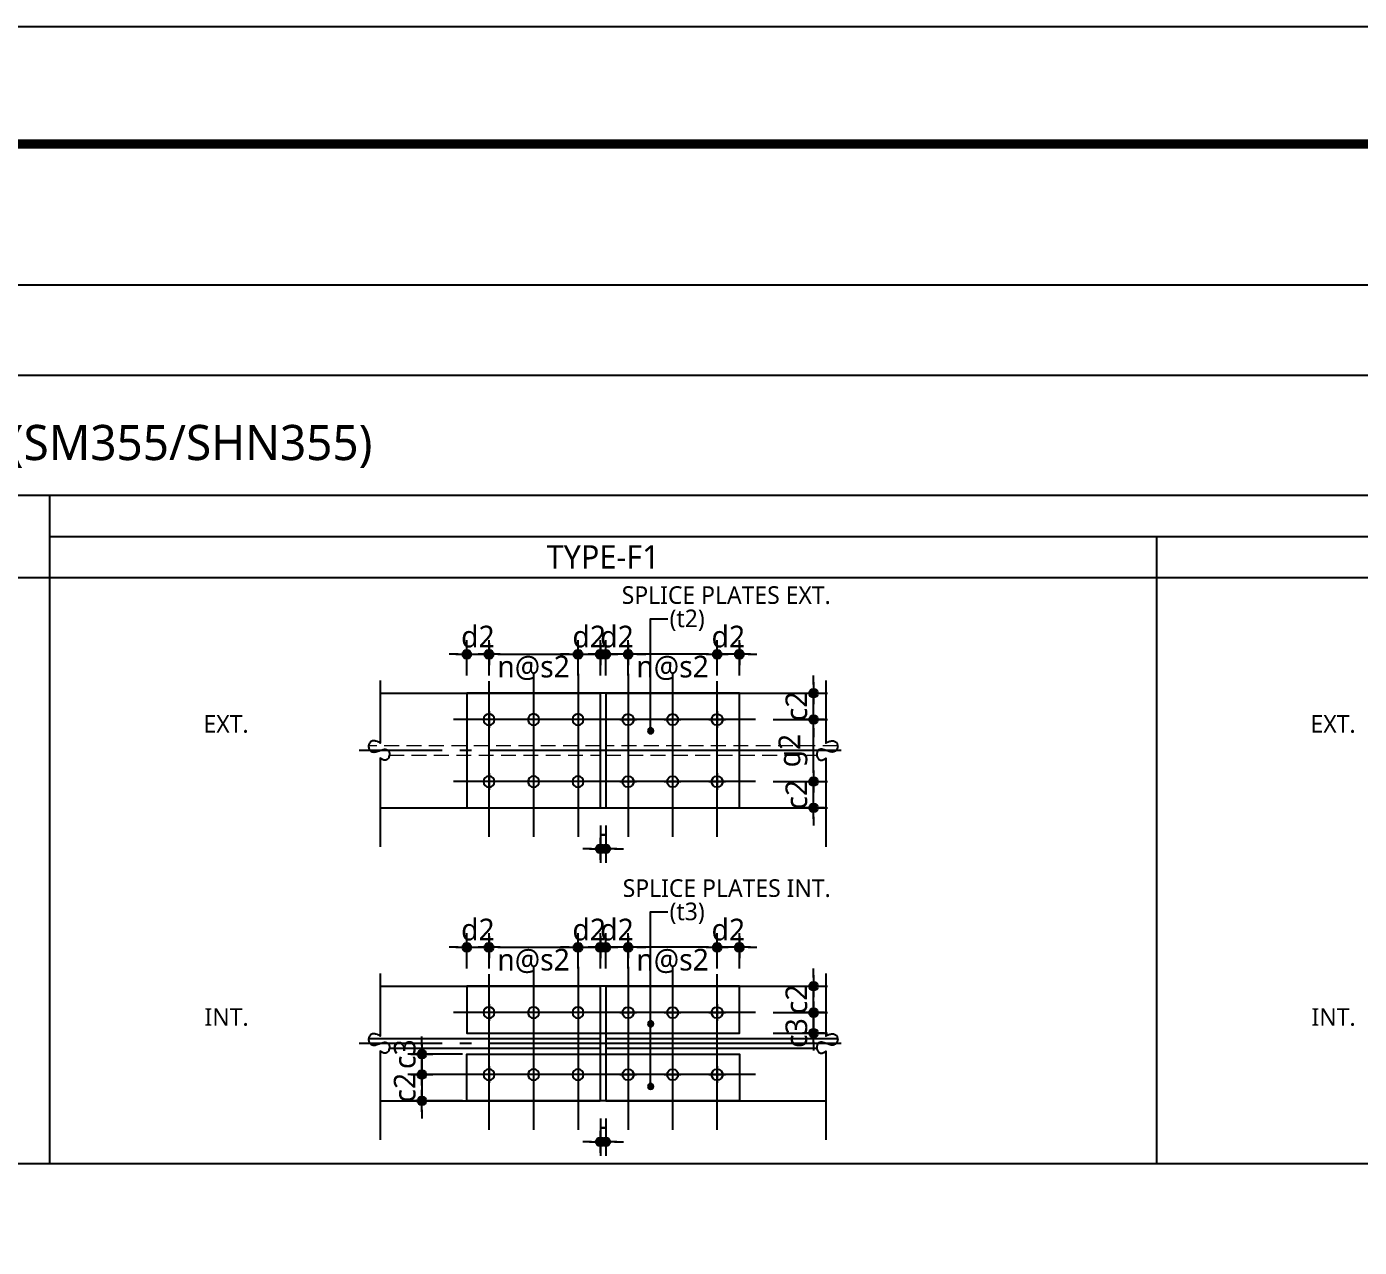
# Model space of a CAD drawing. Header units: millimetres. Extents: x 286090 to 357205, y -16350 to 13350.
# Drawn here: x 323397 to 334759, y 2947 to 13350 of the extents above; entities that cross this region are included whole.
import ezdxf
from ezdxf.enums import TextEntityAlignment as Align

# ---------------------------------------------------------------- set-up
doc = ezdxf.new("R2010")
doc.units = ezdxf.units.MM
doc.header["$LTSCALE"] = 100
doc.header["$PDSIZE"] = -1
doc.linetypes.add('CEN', pattern=[34, 30, -1.5, 1, -1.5])
doc.linetypes.add('HIDDEN', pattern=[9.525, 6.35, -3.175])
doc.layers.get('Defpoints').update_dxf_attribs({"color": 157})
for name, color, linetype in [('2.DIM', 7, 'Continuous'), ('OMM-000-FORM', 7, 'Continuous'), ('OMM-020-NOTE', 7, 'Continuous'), ('OMM-030-DIM', 7, 'Continuous'), ('OMM-040-CEN', 1, 'CEN'), ('OMM-310-STL B&G', 3, 'Continuous')]:
    doc.layers.add(name, color=color, linetype=linetype)
doc.layers.add('DEFPOINT', color=144, linetype='Continuous', plot=False)
doc.layers.add('NOPLOT1', color=171, linetype='Continuous', plot=False)
doc.layers.add('HAT', color=250, linetype='Continuous', lineweight=0)
doc.styles.add('OMM', font='malgun.ttf')
doc.dimstyles.new('SKS-1', dxfattribs={"dimscale": 2, "dimtxt": 1.25, "dimasz": 0.3, "dimexe": 0.5, "dimexo": 1, "dimgap": 0.5, "dimtad": 1, "dimdec": 0, "dimzin": 1, "dimdsep": 46, "dimlunit": 6, "dimtxsty": 'OMM', "dimblk1": 'DIMDOT', "dimblk2": 'DIMDOT', "dimsah": 1, "dimcen": 0.2, "dimclrd": 2, "dimclre": 2, "dimclrt": 6, "dimadec": 0, "dimazin": 0, "dimtfac": 1, "dimtdec": 0, "dimtix": 1, "dimtmove": 1, "dimatfit": 3, "dimfxl": 1, "dimtolj": 1, "dimtzin": 0, "dimarcsym": 0})

# ---------------------------------------------------------------- blocks, each defined once
blk = doc.blocks.new('XR_FORM')
at = {"layer": 'DEFPOINT'}
blk.add_lwpolyline([(0, 297), (420, 297), (420, 0), (0, 0)], close=True, dxfattribs=at)
at = {"layer": 'OMM-000-FORM', "const_width": 0.8}
blk.add_lwpolyline([(410, 10), (10, 10), (10, 287), (410, 287)], close=True, dxfattribs=at)
blk = doc.blocks.new('zw$4DC0')
at = {"layer": 'OMM-040-CEN'}
for p, q in [((54.7, 109.4), (54.7, 0)), ((109.4, 54.7), (0, 54.7))]:
    blk.add_line(p, q, dxfattribs=at)
at = {"layer": 'OMM-310-STL B&G'}
blk.add_circle((54.7, 54.7), 36.5, dxfattribs=at)
blk = doc.blocks.new('DIMDOT')
at = {"layer": '2.DIM'}
h = blk.add_hatch(color=6, dxfattribs=at)
edge = h.paths.add_edge_path()
edge.add_arc((0, 0), 0.5, 0, 360)
at = {"layer": '2.DIM', "color": 1}
for p, q in [((-1.25, 0), (1.25, 0)), ((0, -1.25), (0, 1.25))]:
    blk.add_line(p, q, dxfattribs=at)
at = {"layer": '2.DIM'}
blk.add_circle((0, 0), 0.5, dxfattribs=at)
blk = doc.blocks.new('*D6')
at = {"layer": 'Defpoints', "color": 0, "lineweight": -2, "transparency": 16777216}
for p in [(329610, 7445), (330106, 7445), (329610, 6916)]:
    blk.add_point(p, dxfattribs=at)
at = {"layer": 'OMM-030-DIM', "color": 4, "lineweight": -2, "transparency": 16777216}
for p, q in [((329760, 7445), (330226, 7445)), ((330106, 6991), (330106, 7370)), ((329760, 6916), (330226, 6916))]:
    blk.add_line(p, q, dxfattribs=at)
at = {"layer": 'OMM-030-DIM', "color": 4, "lineweight": -2, "transparency": 16777216, "xscale": 75, "yscale": 75, "zscale": 75}
for p, rotation in [((330106, 7445), 90), ((330106, 6916), 270)]:
    blk.add_blockref('DIMDOT', p, dxfattribs=dict(at, rotation=rotation))
at = {"layer": 'OMM-030-DIM', "color": 6, "transparency": 16777216, "insert": (329931, 7180), "char_height": 185, "attachment_point": 5, "rotation": 90, "style": 'OMM'}
blk.add_mtext('\\A1;g2', dxfattribs=at)
blk = doc.blocks.new('*D7')
at = {"layer": 'Defpoints', "color": 0, "lineweight": -2, "transparency": 16777216}
for p in [(329610, 7669), (330106, 7669), (329610, 7445)]:
    blk.add_point(p, dxfattribs=at)
at = {"layer": 'OMM-030-DIM', "color": 4, "lineweight": -2, "transparency": 16777216}
for p, q in [((330106, 7744), (330106, 7819)), ((329760, 7669), (330226, 7669)), ((330106, 7445), (330106, 7669)), ((329760, 7445), (330226, 7445)), ((330106, 7370), (330106, 7295))]:
    blk.add_line(p, q, dxfattribs=at)
at = {"layer": 'OMM-030-DIM', "color": 4, "lineweight": -2, "transparency": 16777216, "xscale": 75, "yscale": 75, "zscale": 75}
for p, rotation in [((330106, 7669), 270), ((330106, 7445), 90)]:
    blk.add_blockref('DIMDOT', p, dxfattribs=dict(at, rotation=rotation))
at = {"layer": 'OMM-030-DIM', "color": 6, "transparency": 16777216, "insert": (329960, 7557), "char_height": 185, "attachment_point": 5, "rotation": 90, "style": 'OMM'}
blk.add_mtext('\\A1;c2', dxfattribs=at)
blk = doc.blocks.new('*D8')
at = {"layer": 'Defpoints', "color": 0, "lineweight": -2, "transparency": 16777216}
for p in [(329610, 6916), (330106, 6916), (329610, 6692)]:
    blk.add_point(p, dxfattribs=at)
at = {"layer": 'OMM-030-DIM', "color": 4, "lineweight": -2, "transparency": 16777216}
for p, q in [((330106, 6991), (330106, 7066)), ((329760, 6916), (330226, 6916)), ((330106, 6692), (330106, 6916)), ((329760, 6692), (330226, 6692)), ((330106, 6617), (330106, 6542))]:
    blk.add_line(p, q, dxfattribs=at)
at = {"layer": 'OMM-030-DIM', "color": 4, "lineweight": -2, "transparency": 16777216, "xscale": 75, "yscale": 75, "zscale": 75}
for p, rotation in [((330106, 6916), 270), ((330106, 6692), 90)]:
    blk.add_blockref('DIMDOT', p, dxfattribs=dict(at, rotation=rotation))
at = {"layer": 'OMM-030-DIM', "color": 6, "transparency": 16777216, "insert": (329960, 6804), "char_height": 185, "attachment_point": 5, "rotation": 90, "style": 'OMM'}
blk.add_mtext('\\A1;c2', dxfattribs=at)
blk = doc.blocks.new('*D9')
at = {"layer": 'Defpoints', "color": 0, "lineweight": -2, "transparency": 16777216}
for p in [(329284, 8001), (329284, 7669), (329473, 7669)]:
    blk.add_point(p, dxfattribs=at)
at = {"layer": 'OMM-030-DIM', "color": 4, "lineweight": -2, "transparency": 16777216}
for p, q in [((329284, 7819), (329284, 8121)), ((329473, 7819), (329473, 8121)), ((329209, 8001), (329134, 8001)), ((329473, 8001), (329284, 8001)), ((329548, 8001), (329623, 8001))]:
    blk.add_line(p, q, dxfattribs=at)
at = {"layer": 'OMM-030-DIM', "color": 4, "lineweight": -2, "transparency": 16777216, "xscale": 75, "yscale": 75, "zscale": 75}
blk.add_blockref('DIMDOT', (329284, 8001), dxfattribs=at)
at = {"layer": 'OMM-030-DIM', "color": 4, "lineweight": -2, "transparency": 16777216, "xscale": 75, "yscale": 75, "zscale": 75, "rotation": 180}
blk.add_blockref('DIMDOT', (329473, 8001), dxfattribs=at)
at = {"layer": 'OMM-030-DIM', "color": 6, "transparency": 16777216, "insert": (329379, 8151), "char_height": 185, "attachment_point": 5, "style": 'OMM'}
blk.add_mtext('\\A1;d2', dxfattribs=at)
blk = doc.blocks.new('*D10')
at = {"layer": 'Defpoints', "color": 0, "lineweight": -2, "transparency": 16777216}
for p in [(328335, 8001), (328335, 7669), (328525, 7669)]:
    blk.add_point(p, dxfattribs=at)
at = {"layer": 'OMM-030-DIM', "color": 4, "lineweight": -2, "transparency": 16777216}
for p, q in [((328335, 7819), (328335, 8121)), ((328525, 7819), (328525, 8121)), ((328260, 8001), (328185, 8001)), ((328525, 8001), (328335, 8001)), ((328600, 8001), (328675, 8001))]:
    blk.add_line(p, q, dxfattribs=at)
at = {"layer": 'OMM-030-DIM', "color": 4, "lineweight": -2, "transparency": 16777216, "xscale": 75, "yscale": 75, "zscale": 75}
blk.add_blockref('DIMDOT', (328335, 8001), dxfattribs=at)
at = {"layer": 'OMM-030-DIM', "color": 4, "lineweight": -2, "transparency": 16777216, "xscale": 75, "yscale": 75, "zscale": 75, "rotation": 180}
blk.add_blockref('DIMDOT', (328525, 8001), dxfattribs=at)
at = {"layer": 'OMM-030-DIM', "color": 6, "transparency": 16777216, "insert": (328430, 8151), "char_height": 185, "attachment_point": 5, "style": 'OMM'}
blk.add_mtext('\\A1;d2', dxfattribs=at)
blk = doc.blocks.new('*D11')
at = {"layer": 'Defpoints', "color": 0, "lineweight": -2, "transparency": 16777216}
for p in [(328525, 8001), (328525, 7669), (329284, 7669)]:
    blk.add_point(p, dxfattribs=at)
at = {"layer": 'OMM-030-DIM', "color": 4, "lineweight": -2, "transparency": 16777216}
for p, q in [((328525, 7819), (328525, 8121)), ((329284, 7819), (329284, 8121)), ((329209, 8001), (328600, 8001))]:
    blk.add_line(p, q, dxfattribs=at)
at = {"layer": 'OMM-030-DIM', "color": 4, "lineweight": -2, "transparency": 16777216, "xscale": 75, "yscale": 75, "zscale": 75, "rotation": 180}
blk.add_blockref('DIMDOT', (328525, 8001), dxfattribs=at)
at = {"layer": 'OMM-030-DIM', "color": 4, "lineweight": -2, "transparency": 16777216, "xscale": 75, "yscale": 75, "zscale": 75}
blk.add_blockref('DIMDOT', (329284, 8001), dxfattribs=at)
at = {"layer": 'OMM-030-DIM', "color": 6, "transparency": 16777216, "insert": (328904, 7885), "char_height": 185, "attachment_point": 5, "style": 'OMM'}
blk.add_mtext('\\A1;n@s2', dxfattribs=at)
blk = doc.blocks.new('*D12')
at = {"layer": 'Defpoints', "color": 0, "lineweight": -2, "transparency": 16777216}
for p in [(327339, 8001), (327150, 7669), (327339, 7669)]:
    blk.add_point(p, dxfattribs=at)
at = {"layer": 'OMM-030-DIM', "color": 4, "lineweight": -2, "transparency": 16777216}
for p, q in [((327150, 7819), (327150, 8121)), ((327339, 7819), (327339, 8121)), ((327075, 8001), (327000, 8001)), ((327150, 8001), (327339, 8001)), ((327414, 8001), (327489, 8001))]:
    blk.add_line(p, q, dxfattribs=at)
at = {"layer": 'OMM-030-DIM', "color": 4, "lineweight": -2, "transparency": 16777216, "xscale": 75, "yscale": 75, "zscale": 75}
blk.add_blockref('DIMDOT', (327150, 8001), dxfattribs=at)
at = {"layer": 'OMM-030-DIM', "color": 4, "lineweight": -2, "transparency": 16777216, "xscale": 75, "yscale": 75, "zscale": 75, "rotation": 180}
blk.add_blockref('DIMDOT', (327339, 8001), dxfattribs=at)
at = {"layer": 'OMM-030-DIM', "color": 6, "transparency": 16777216, "insert": (327244, 8151), "char_height": 185, "attachment_point": 5, "style": 'OMM'}
blk.add_mtext('\\A1;d2', dxfattribs=at)
blk = doc.blocks.new('*D13')
at = {"layer": 'Defpoints', "color": 0, "lineweight": -2, "transparency": 16777216}
for p in [(328288, 8001), (328098, 7669), (328288, 7669)]:
    blk.add_point(p, dxfattribs=at)
at = {"layer": 'OMM-030-DIM', "color": 4, "lineweight": -2, "transparency": 16777216}
for p, q in [((328098, 7819), (328098, 8121)), ((328288, 7819), (328288, 8121)), ((328023, 8001), (327948, 8001)), ((328098, 8001), (328288, 8001)), ((328363, 8001), (328438, 8001))]:
    blk.add_line(p, q, dxfattribs=at)
at = {"layer": 'OMM-030-DIM', "color": 4, "lineweight": -2, "transparency": 16777216, "xscale": 75, "yscale": 75, "zscale": 75}
blk.add_blockref('DIMDOT', (328098, 8001), dxfattribs=at)
at = {"layer": 'OMM-030-DIM', "color": 4, "lineweight": -2, "transparency": 16777216, "xscale": 75, "yscale": 75, "zscale": 75, "rotation": 180}
blk.add_blockref('DIMDOT', (328288, 8001), dxfattribs=at)
at = {"layer": 'OMM-030-DIM', "color": 6, "transparency": 16777216, "insert": (328193, 8151), "char_height": 185, "attachment_point": 5, "style": 'OMM'}
blk.add_mtext('\\A1;d2', dxfattribs=at)
blk = doc.blocks.new('*D14')
at = {"layer": 'Defpoints', "color": 0, "lineweight": -2, "transparency": 16777216}
for p in [(328098, 8001), (327339, 7669), (328098, 7669)]:
    blk.add_point(p, dxfattribs=at)
at = {"layer": 'OMM-030-DIM', "color": 4, "lineweight": -2, "transparency": 16777216}
for p, q in [((327339, 7819), (327339, 8121)), ((328098, 7819), (328098, 8121)), ((327414, 8001), (328023, 8001))]:
    blk.add_line(p, q, dxfattribs=at)
at = {"layer": 'OMM-030-DIM', "color": 4, "lineweight": -2, "transparency": 16777216, "xscale": 75, "yscale": 75, "zscale": 75, "rotation": 180}
blk.add_blockref('DIMDOT', (327339, 8001), dxfattribs=at)
at = {"layer": 'OMM-030-DIM', "color": 4, "lineweight": -2, "transparency": 16777216, "xscale": 75, "yscale": 75, "zscale": 75}
blk.add_blockref('DIMDOT', (328098, 8001), dxfattribs=at)
at = {"layer": 'OMM-030-DIM', "color": 6, "transparency": 16777216, "insert": (327719, 7885), "char_height": 185, "attachment_point": 5, "style": 'OMM'}
blk.add_mtext('\\A1;n@s2', dxfattribs=at)
blk = doc.blocks.new('*D15')
at = {"layer": 'Defpoints', "color": 0, "lineweight": -2, "transparency": 16777216}
for p in [(328288, 6692), (328335, 6692), (328288, 6343)]:
    blk.add_point(p, dxfattribs=at)
at = {"layer": 'OMM-030-DIM', "color": 4, "lineweight": -2, "transparency": 16777216}
for p, q in [((328288, 6542), (328288, 6223)), ((328335, 6542), (328335, 6223)), ((328213, 6343), (328138, 6343)), ((328335, 6343), (328288, 6343)), ((328410, 6343), (328485, 6343))]:
    blk.add_line(p, q, dxfattribs=at)
at = {"layer": 'OMM-030-DIM', "color": 4, "lineweight": -2, "transparency": 16777216, "xscale": 75, "yscale": 75, "zscale": 75}
blk.add_blockref('DIMDOT', (328288, 6343), dxfattribs=at)
at = {"layer": 'OMM-030-DIM', "color": 4, "lineweight": -2, "transparency": 16777216, "xscale": 75, "yscale": 75, "zscale": 75, "rotation": 180}
blk.add_blockref('DIMDOT', (328335, 6343), dxfattribs=at)
at = {"layer": 'OMM-030-DIM', "color": 6, "transparency": 16777216, "insert": (328311, 6486), "char_height": 185, "attachment_point": 5, "style": 'OMM'}
blk.add_mtext('\\A1;-', dxfattribs=at)
blk = doc.blocks.new('zw$12D2')
at = {"layer": 'OMM-030-DIM'}
h = blk.add_hatch(color=4, dxfattribs=at)
edge = h.paths.add_edge_path()
edge.add_ellipse((18.2, 18.2), major_axis=(18.2, 0), ratio=1, start_angle=0, end_angle=360)
at = {"layer": 'OMM-030-DIM', "color": 4}
blk.add_circle((18.2, 18.2, 60), 18.2, dxfattribs=at)
blk = doc.blocks.new('*D16')
at = {"layer": 'Defpoints', "color": 0, "lineweight": -2, "transparency": 16777216}
for p in [(329610, 5172), (330106, 5172), (329610, 4947)]:
    blk.add_point(p, dxfattribs=at)
at = {"layer": 'OMM-030-DIM', "color": 4, "lineweight": -2, "transparency": 16777216}
for p, q in [((330106, 5247), (330106, 5322)), ((329760, 5172), (330226, 5172)), ((330106, 4947), (330106, 5172)), ((329760, 4947), (330226, 4947)), ((330106, 4872), (330106, 4797))]:
    blk.add_line(p, q, dxfattribs=at)
at = {"layer": 'OMM-030-DIM', "color": 4, "lineweight": -2, "transparency": 16777216, "xscale": 75, "yscale": 75, "zscale": 75}
for p, rotation in [((330106, 5172), 270), ((330106, 4947), 90)]:
    blk.add_blockref('DIMDOT', p, dxfattribs=dict(at, rotation=rotation))
at = {"layer": 'OMM-030-DIM', "color": 6, "transparency": 16777216, "insert": (329960, 5060), "char_height": 185, "attachment_point": 5, "rotation": 90, "style": 'OMM'}
blk.add_mtext('\\A1;c2', dxfattribs=at)
blk = doc.blocks.new('*D17')
at = {"layer": 'Defpoints', "color": 0, "lineweight": -2, "transparency": 16777216}
for p in [(329284, 5504), (329284, 5172), (329473, 5172)]:
    blk.add_point(p, dxfattribs=at)
at = {"layer": 'OMM-030-DIM', "color": 4, "lineweight": -2, "transparency": 16777216}
for p, q in [((329284, 5322), (329284, 5624)), ((329473, 5322), (329473, 5624)), ((329209, 5504), (329134, 5504)), ((329473, 5504), (329284, 5504)), ((329548, 5504), (329623, 5504))]:
    blk.add_line(p, q, dxfattribs=at)
at = {"layer": 'OMM-030-DIM', "color": 4, "lineweight": -2, "transparency": 16777216, "xscale": 75, "yscale": 75, "zscale": 75}
blk.add_blockref('DIMDOT', (329284, 5504), dxfattribs=at)
at = {"layer": 'OMM-030-DIM', "color": 4, "lineweight": -2, "transparency": 16777216, "xscale": 75, "yscale": 75, "zscale": 75, "rotation": 180}
blk.add_blockref('DIMDOT', (329473, 5504), dxfattribs=at)
at = {"layer": 'OMM-030-DIM', "color": 6, "transparency": 16777216, "insert": (329379, 5654), "char_height": 185, "attachment_point": 5, "style": 'OMM'}
blk.add_mtext('\\A1;d2', dxfattribs=at)
blk = doc.blocks.new('*D18')
at = {"layer": 'Defpoints', "color": 0, "lineweight": -2, "transparency": 16777216}
for p in [(328335, 5504), (328335, 5172), (328525, 5172)]:
    blk.add_point(p, dxfattribs=at)
at = {"layer": 'OMM-030-DIM', "color": 4, "lineweight": -2, "transparency": 16777216}
for p, q in [((328335, 5322), (328335, 5624)), ((328525, 5322), (328525, 5624)), ((328260, 5504), (328185, 5504)), ((328525, 5504), (328335, 5504)), ((328600, 5504), (328675, 5504))]:
    blk.add_line(p, q, dxfattribs=at)
at = {"layer": 'OMM-030-DIM', "color": 4, "lineweight": -2, "transparency": 16777216, "xscale": 75, "yscale": 75, "zscale": 75}
blk.add_blockref('DIMDOT', (328335, 5504), dxfattribs=at)
at = {"layer": 'OMM-030-DIM', "color": 4, "lineweight": -2, "transparency": 16777216, "xscale": 75, "yscale": 75, "zscale": 75, "rotation": 180}
blk.add_blockref('DIMDOT', (328525, 5504), dxfattribs=at)
at = {"layer": 'OMM-030-DIM', "color": 6, "transparency": 16777216, "insert": (328430, 5654), "char_height": 185, "attachment_point": 5, "style": 'OMM'}
blk.add_mtext('\\A1;d2', dxfattribs=at)
blk = doc.blocks.new('*D19')
at = {"layer": 'Defpoints', "color": 0, "lineweight": -2, "transparency": 16777216}
for p in [(328525, 5504), (328525, 5172), (329284, 5172)]:
    blk.add_point(p, dxfattribs=at)
at = {"layer": 'OMM-030-DIM', "color": 4, "lineweight": -2, "transparency": 16777216}
for p, q in [((328525, 5322), (328525, 5624)), ((329284, 5322), (329284, 5624)), ((329209, 5504), (328600, 5504))]:
    blk.add_line(p, q, dxfattribs=at)
at = {"layer": 'OMM-030-DIM', "color": 4, "lineweight": -2, "transparency": 16777216, "xscale": 75, "yscale": 75, "zscale": 75, "rotation": 180}
blk.add_blockref('DIMDOT', (328525, 5504), dxfattribs=at)
at = {"layer": 'OMM-030-DIM', "color": 4, "lineweight": -2, "transparency": 16777216, "xscale": 75, "yscale": 75, "zscale": 75}
blk.add_blockref('DIMDOT', (329284, 5504), dxfattribs=at)
at = {"layer": 'OMM-030-DIM', "color": 6, "transparency": 16777216, "insert": (328904, 5387), "char_height": 185, "attachment_point": 5, "style": 'OMM'}
blk.add_mtext('\\A1;n@s2', dxfattribs=at)
blk = doc.blocks.new('*D20')
at = {"layer": 'Defpoints', "color": 0, "lineweight": -2, "transparency": 16777216}
for p in [(327339, 5504), (327150, 5172), (327339, 5172)]:
    blk.add_point(p, dxfattribs=at)
at = {"layer": 'OMM-030-DIM', "color": 4, "lineweight": -2, "transparency": 16777216}
for p, q in [((327150, 5322), (327150, 5624)), ((327339, 5322), (327339, 5624)), ((327075, 5504), (327000, 5504)), ((327150, 5504), (327339, 5504)), ((327414, 5504), (327489, 5504))]:
    blk.add_line(p, q, dxfattribs=at)
at = {"layer": 'OMM-030-DIM', "color": 4, "lineweight": -2, "transparency": 16777216, "xscale": 75, "yscale": 75, "zscale": 75}
blk.add_blockref('DIMDOT', (327150, 5504), dxfattribs=at)
at = {"layer": 'OMM-030-DIM', "color": 4, "lineweight": -2, "transparency": 16777216, "xscale": 75, "yscale": 75, "zscale": 75, "rotation": 180}
blk.add_blockref('DIMDOT', (327339, 5504), dxfattribs=at)
at = {"layer": 'OMM-030-DIM', "color": 6, "transparency": 16777216, "insert": (327244, 5654), "char_height": 185, "attachment_point": 5, "style": 'OMM'}
blk.add_mtext('\\A1;d2', dxfattribs=at)
blk = doc.blocks.new('*D21')
at = {"layer": 'Defpoints', "color": 0, "lineweight": -2, "transparency": 16777216}
for p in [(328288, 5504), (328098, 5172), (328288, 5172)]:
    blk.add_point(p, dxfattribs=at)
at = {"layer": 'OMM-030-DIM', "color": 4, "lineweight": -2, "transparency": 16777216}
for p, q in [((328098, 5322), (328098, 5624)), ((328288, 5322), (328288, 5624)), ((328023, 5504), (327948, 5504)), ((328098, 5504), (328288, 5504)), ((328363, 5504), (328438, 5504))]:
    blk.add_line(p, q, dxfattribs=at)
at = {"layer": 'OMM-030-DIM', "color": 4, "lineweight": -2, "transparency": 16777216, "xscale": 75, "yscale": 75, "zscale": 75}
blk.add_blockref('DIMDOT', (328098, 5504), dxfattribs=at)
at = {"layer": 'OMM-030-DIM', "color": 4, "lineweight": -2, "transparency": 16777216, "xscale": 75, "yscale": 75, "zscale": 75, "rotation": 180}
blk.add_blockref('DIMDOT', (328288, 5504), dxfattribs=at)
at = {"layer": 'OMM-030-DIM', "color": 6, "transparency": 16777216, "insert": (328193, 5654), "char_height": 185, "attachment_point": 5, "style": 'OMM'}
blk.add_mtext('\\A1;d2', dxfattribs=at)
blk = doc.blocks.new('*D22')
at = {"layer": 'Defpoints', "color": 0, "lineweight": -2, "transparency": 16777216}
for p in [(328098, 5504), (327339, 5172), (328098, 5172)]:
    blk.add_point(p, dxfattribs=at)
at = {"layer": 'OMM-030-DIM', "color": 4, "lineweight": -2, "transparency": 16777216}
for p, q in [((327339, 5322), (327339, 5624)), ((328098, 5322), (328098, 5624)), ((327414, 5504), (328023, 5504))]:
    blk.add_line(p, q, dxfattribs=at)
at = {"layer": 'OMM-030-DIM', "color": 4, "lineweight": -2, "transparency": 16777216, "xscale": 75, "yscale": 75, "zscale": 75, "rotation": 180}
blk.add_blockref('DIMDOT', (327339, 5504), dxfattribs=at)
at = {"layer": 'OMM-030-DIM', "color": 4, "lineweight": -2, "transparency": 16777216, "xscale": 75, "yscale": 75, "zscale": 75}
blk.add_blockref('DIMDOT', (328098, 5504), dxfattribs=at)
at = {"layer": 'OMM-030-DIM', "color": 6, "transparency": 16777216, "insert": (327719, 5387), "char_height": 185, "attachment_point": 5, "style": 'OMM'}
blk.add_mtext('\\A1;n@s2', dxfattribs=at)
blk = doc.blocks.new('*D23')
at = {"layer": 'Defpoints', "color": 0, "lineweight": -2, "transparency": 16777216}
for p in [(328288, 4195), (328335, 4195), (328288, 3846)]:
    blk.add_point(p, dxfattribs=at)
at = {"layer": 'OMM-030-DIM', "color": 4, "lineweight": -2, "transparency": 16777216}
for p, q in [((328288, 4045), (328288, 3726)), ((328335, 4045), (328335, 3726)), ((328213, 3846), (328138, 3846)), ((328335, 3846), (328288, 3846)), ((328410, 3846), (328485, 3846))]:
    blk.add_line(p, q, dxfattribs=at)
at = {"layer": 'OMM-030-DIM', "color": 4, "lineweight": -2, "transparency": 16777216, "xscale": 75, "yscale": 75, "zscale": 75}
blk.add_blockref('DIMDOT', (328288, 3846), dxfattribs=at)
at = {"layer": 'OMM-030-DIM', "color": 4, "lineweight": -2, "transparency": 16777216, "xscale": 75, "yscale": 75, "zscale": 75, "rotation": 180}
blk.add_blockref('DIMDOT', (328335, 3846), dxfattribs=at)
at = {"layer": 'OMM-030-DIM', "color": 6, "transparency": 16777216, "insert": (328311, 3989), "char_height": 185, "attachment_point": 5, "style": 'OMM'}
blk.add_mtext('\\A1;-', dxfattribs=at)
blk = doc.blocks.new('*D24')
at = {"layer": 'Defpoints', "color": 0, "lineweight": -2, "transparency": 16777216}
for p in [(329610, 4947), (330106, 4947), (329610, 4773)]:
    blk.add_point(p, dxfattribs=at)
at = {"layer": 'OMM-030-DIM', "color": 4, "lineweight": -2, "transparency": 16777216}
for p, q in [((330106, 5022), (330106, 5097)), ((329760, 4947), (330226, 4947)), ((330106, 4773), (330106, 4947)), ((329760, 4773), (330226, 4773)), ((330106, 4698), (330106, 4623))]:
    blk.add_line(p, q, dxfattribs=at)
at = {"layer": 'OMM-030-DIM', "color": 4, "lineweight": -2, "transparency": 16777216, "xscale": 75, "yscale": 75, "zscale": 75}
for p, rotation in [((330106, 4947), 270), ((330106, 4773), 90)]:
    blk.add_blockref('DIMDOT', p, dxfattribs=dict(at, rotation=rotation))
at = {"layer": 'OMM-030-DIM', "color": 6, "transparency": 16777216, "insert": (329960, 4773), "char_height": 185, "attachment_point": 5, "rotation": 90, "style": 'OMM'}
blk.add_mtext('\\A1;c3', dxfattribs=at)
blk = doc.blocks.new('*D25')
at = {"layer": 'Defpoints', "color": 0, "lineweight": -2, "transparency": 16777216}
for p in [(327262, 4419), (326767, 4195), (327262, 4195)]:
    blk.add_point(p, dxfattribs=at)
at = {"layer": 'OMM-030-DIM', "color": 4, "lineweight": -2, "transparency": 16777216}
for p, q in [((326767, 4494), (326767, 4569)), ((327112, 4419), (326647, 4419)), ((326767, 4419), (326767, 4195)), ((327112, 4195), (326647, 4195)), ((326767, 4120), (326767, 4045))]:
    blk.add_line(p, q, dxfattribs=at)
at = {"layer": 'OMM-030-DIM', "color": 4, "lineweight": -2, "transparency": 16777216, "xscale": 75, "yscale": 75, "zscale": 75}
for p, rotation in [((326767, 4419), 270), ((326767, 4195), 90)]:
    blk.add_blockref('DIMDOT', p, dxfattribs=dict(at, rotation=rotation))
at = {"layer": 'OMM-030-DIM', "color": 6, "transparency": 16777216, "insert": (326621, 4307), "char_height": 185, "attachment_point": 5, "rotation": 90, "style": 'OMM'}
blk.add_mtext('\\A1;c2', dxfattribs=at)
blk = doc.blocks.new('*D26')
at = {"layer": 'Defpoints', "color": 0, "lineweight": -2, "transparency": 16777216}
for p in [(327262, 4593), (326767, 4419), (327262, 4419)]:
    blk.add_point(p, dxfattribs=at)
at = {"layer": 'OMM-030-DIM', "color": 4, "lineweight": -2, "transparency": 16777216}
for p, q in [((326767, 4668), (326767, 4743)), ((327112, 4593), (326647, 4593)), ((326767, 4593), (326767, 4419)), ((327112, 4419), (326647, 4419)), ((326767, 4344), (326767, 4269))]:
    blk.add_line(p, q, dxfattribs=at)
at = {"layer": 'OMM-030-DIM', "color": 4, "lineweight": -2, "transparency": 16777216, "xscale": 75, "yscale": 75, "zscale": 75}
for p, rotation in [((326767, 4593), 270), ((326767, 4419), 90)]:
    blk.add_blockref('DIMDOT', p, dxfattribs=dict(at, rotation=rotation))
at = {"layer": 'OMM-030-DIM', "color": 6, "transparency": 16777216, "insert": (326621, 4593), "char_height": 185, "attachment_point": 5, "rotation": 90, "style": 'OMM'}
blk.add_mtext('\\A1;c3', dxfattribs=at)

msp = doc.modelspace()

# ---------------------------------------------------------------- linework, layer by layer
at = {"layer": 'HAT', "linetype": 'HIDDEN', "ltscale": 0.2, "elevation": -60}
for points in [[(328287.8, 7220.7), (326312.1, 7220.7)], [(330310.9, 7220.7), (328335.2, 7220.7)], [(326488.9, 7141.1), (328287.8, 7141.1)], [(328335.2, 7141.1), (330134, 7141.1)]]:
    msp.add_lwpolyline(points, dxfattribs=at)
at = {"layer": 'NOPLOT1'}
msp.add_line((316204.7, 10380.9, -60), (352204.7, 10380.9, -60), dxfattribs=at)
at = {"layer": 'OMM-000-FORM'}
msp.add_line((316204.7, 11149.9, -60), (352204.7, 11149.9, -60), dxfattribs=at)
at = {"layer": 'OMM-030-DIM'}
for p, q in [((317004.7, 9355.9, -60), (351904.7, 9355.9, -60)), ((323592.9, 9005.9, -60), (351904.7, 9005.9, -60)), ((317004.7, 8655.9, -60), (351904.7, 8655.9, -60)), ((317004.7, 3661.4, -60), (351904.7, 3661.4, -60))]:
    msp.add_line(p, q, dxfattribs=at)
at = {"layer": 'OMM-030-DIM', "elevation": -60}
for points in [[(323592.9, 9355.9), (323592.9, 3661.4)], [(333030.1, 9005.9), (333030.1, 3661.4)]]:
    msp.add_lwpolyline(points, dxfattribs=at)
at = {"layer": 'OMM-030-DIM', "color": 4, "elevation": -60}
for points in [[(328716.8, 7349.2), (328716.8, 8302.4), (328863.8, 8302.4)], [(326412.2, 7777), (326412.2, 7244.6), (326405.8, 7248.1), (326400, 7251), (326392.4, 7254.5), (326387.1, 7256.7), (326378.3, 7259.8), (326372, 7261.6), (326364.7, 7263.1), (326358, 7263.8), (326351.1, 7263.8), (326345.9, 7262.8), (326340.5, 7261.2), (326335.1, 7258.9), (326329.7, 7255.1), (326325.8, 7251.4), (326321.7, 7246.7), (326319.6, 7243.5), (326316.8, 7238.4), (326314.6, 7233.4), (326313.2, 7228), (326312.1, 7221.7), (326311.7, 7215.5), (326312.2, 7210.9), (326313.2, 7204.4), (326314.8, 7198.5), (326318.1, 7191.4), (326321.5, 7186.1), (326325.8, 7180.9), (326330.1, 7176.8), (326337.4, 7172.2), (326342.3, 7170.4), (326350.5, 7168.3), (326359.4, 7167.8), (326367.1, 7168.5), (326375.5, 7170.3), (326382.8, 7172.2), (326390.4, 7174.5), (326401.3, 7178.2), (326408.8, 7180.9), (326418.2, 7184.2), (326427.8, 7187.3), (326437.5, 7189.9), (326446.6, 7191.5), (326454.3, 7191.9), (326464.7, 7190.3), (326471.5, 7187.5), (326476.4, 7184.5), (326480.1, 7180.7), (326483.3, 7176.2), (326486.8, 7169.1), (326487.9, 7165.4), (326489.2, 7158.8), (326489.7, 7151.1), (326489.4, 7145.3), (326488.9, 7140.4), (326488, 7135.8), (326485.8, 7128), (326483.6, 7121.8), (326480.9, 7116.8), (326478.2, 7112.5), (326474.2, 7107.9), (326470.3, 7104.3), (326464.3, 7101), (326458.9, 7098.9), (326453.5, 7098.6), (326446, 7098.7), (326443.4, 7099.5), (326437.3, 7101.6), (326433.2, 7103.1), (326428.8, 7105.1), (326423.9, 7108.4), (326420.5, 7110.6), (326416, 7113.6), (326412.2, 7116.1), (326412.2, 6360.8)], [(330210.8, 7777), (330210.8, 7244.6), (330217.2, 7248.1), (330223, 7251), (330230.6, 7254.5), (330235.9, 7256.7), (330244.7, 7259.8), (330251, 7261.6), (330258.3, 7263.1), (330265, 7263.8), (330271.9, 7263.8), (330277.1, 7262.8), (330282.5, 7261.2), (330287.9, 7258.9), (330293.3, 7255.1), (330297.2, 7251.4), (330301.3, 7246.7), (330303.4, 7243.5), (330306.2, 7238.4), (330308.4, 7233.4), (330309.8, 7228), (330310.8, 7221.7), (330311.3, 7215.5), (330310.8, 7210.9), (330309.8, 7204.4), (330308.1, 7198.5), (330304.9, 7191.4), (330301.5, 7186.1), (330297.1, 7180.9), (330292.9, 7176.8), (330285.5, 7172.2), (330280.7, 7170.4), (330272.4, 7168.3), (330263.6, 7167.8), (330255.9, 7168.5), (330247.5, 7170.3), (330240.2, 7172.2), (330232.6, 7174.5), (330221.7, 7178.2), (330214.2, 7180.9), (330204.8, 7184.2), (330195.2, 7187.3), (330185.5, 7189.9), (330176.4, 7191.5), (330168.7, 7191.9), (330158.3, 7190.3), (330151.4, 7187.5), (330146.6, 7184.5), (330142.9, 7180.7), (330139.7, 7176.2), (330136.2, 7169.1), (330135.1, 7165.4), (330133.8, 7158.8), (330133.3, 7151.1), (330133.6, 7145.3), (330134.1, 7140.4), (330135, 7135.8), (330137.1, 7128), (330139.4, 7121.8), (330142.1, 7116.8), (330144.8, 7112.5), (330148.8, 7107.9), (330152.7, 7104.3), (330158.7, 7101), (330164.1, 7098.9), (330169.5, 7098.6), (330177, 7098.7), (330179.6, 7099.5), (330185.7, 7101.6), (330189.8, 7103.1), (330194.2, 7105.1), (330199.1, 7108.4), (330202.5, 7110.6), (330207, 7113.6), (330210.8, 7116.1), (330210.8, 6360.8)], [(328716.8, 4318.1), (328716.8, 5805.1), (328863.8, 5805.1)], [(326412.2, 5279.7), (326412.2, 4747.3), (326405.8, 4750.8), (326400, 4753.7), (326392.4, 4757.3), (326387.1, 4759.4), (326378.3, 4762.5), (326372, 4764.4), (326364.7, 4765.8), (326358, 4766.5), (326351.1, 4766.5), (326345.9, 4765.6), (326340.5, 4764), (326335.1, 4761.6), (326329.7, 4757.8), (326325.8, 4754.2), (326321.7, 4749.5), (326319.6, 4746.2), (326316.8, 4741.1), (326314.6, 4736.1), (326313.2, 4730.7), (326312.1, 4724.4), (326311.7, 4718.3), (326312.2, 4713.6), (326313.2, 4707.2), (326314.8, 4701.2), (326318.1, 4694.1), (326321.5, 4688.8), (326325.8, 4683.7), (326330.1, 4679.6), (326337.4, 4674.9), (326342.3, 4673.1), (326350.5, 4671.1), (326359.4, 4670.6), (326367.1, 4671.2), (326375.5, 4673), (326382.8, 4674.9), (326390.4, 4677.2), (326401.3, 4681), (326408.8, 4683.6), (326418.2, 4686.9), (326427.8, 4690.1), (326437.5, 4692.6), (326446.6, 4694.2), (326454.3, 4694.6), (326464.7, 4693.1), (326471.5, 4690.3), (326476.4, 4687.3), (326480.1, 4683.4), (326483.3, 4679), (326486.8, 4671.8), (326487.9, 4668.2), (326489.2, 4661.5), (326489.7, 4653.9), (326489.4, 4648), (326488.9, 4643.1), (326488, 4638.6), (326485.8, 4630.8), (326483.6, 4624.6), (326480.9, 4619.6), (326478.2, 4615.2), (326474.2, 4610.7), (326470.3, 4607.1), (326464.3, 4603.8), (326458.9, 4601.6), (326453.5, 4601.4), (326446, 4601.5), (326443.4, 4602.2), (326437.3, 4604.4), (326433.2, 4605.9), (326428.8, 4607.8), (326423.9, 4611.1), (326420.5, 4613.3), (326416, 4616.3), (326412.2, 4618.9), (326412.2, 3863.6)], [(330210.8, 5279.7), (330210.8, 4747.3), (330217.2, 4750.8), (330223, 4753.7), (330230.6, 4757.3), (330235.9, 4759.4), (330244.7, 4762.5), (330251, 4764.4), (330258.3, 4765.8), (330265, 4766.5), (330271.9, 4766.5), (330277.1, 4765.6), (330282.5, 4764), (330287.9, 4761.6), (330293.3, 4757.8), (330297.2, 4754.2), (330301.3, 4749.5), (330303.4, 4746.2), (330306.2, 4741.1), (330308.4, 4736.1), (330309.8, 4730.7), (330310.8, 4724.4), (330311.3, 4718.3), (330310.8, 4713.6), (330309.8, 4707.2), (330308.1, 4701.2), (330304.9, 4694.1), (330301.5, 4688.8), (330297.1, 4683.7), (330292.9, 4679.6), (330285.5, 4674.9), (330280.7, 4673.1), (330272.4, 4671.1), (330263.6, 4670.6), (330255.9, 4671.2), (330247.5, 4673), (330240.2, 4674.9), (330232.6, 4677.2), (330221.7, 4681), (330214.2, 4683.6), (330204.8, 4686.9), (330195.2, 4690.1), (330185.5, 4692.6), (330176.4, 4694.2), (330168.7, 4694.6), (330158.3, 4693.1), (330151.4, 4690.3), (330146.6, 4687.3), (330142.9, 4683.4), (330139.7, 4679), (330136.2, 4671.8), (330135.1, 4668.2), (330133.8, 4661.5), (330133.3, 4653.9), (330133.6, 4648), (330134.1, 4643.1), (330135, 4638.6), (330137.1, 4630.8), (330139.4, 4624.6), (330142.1, 4619.6), (330144.8, 4615.2), (330148.8, 4610.7), (330152.7, 4607.1), (330158.7, 4603.8), (330164.1, 4601.6), (330169.5, 4601.4), (330177, 4601.5), (330179.6, 4602.2), (330185.7, 4604.4), (330189.8, 4605.9), (330194.2, 4607.8), (330199.1, 4611.1), (330202.5, 4613.3), (330207, 4616.3), (330210.8, 4618.9), (330210.8, 3863.6)]]:
    msp.add_lwpolyline(points, dxfattribs=at)
at = {"layer": 'OMM-040-CEN'}
for p, q in [((327339.3, 6444.6, -60), (327339.3, 7770.8, -60)), ((327718.7, 7834.3, -60), (327718.7, 6444.6, -60)), ((328098.1, 7834.3, -60), (328098.1, 6444.6, -60)), ((328524.9, 7834.3, -60), (328524.9, 6444.6, -60)), ((328904.3, 7834.3, -60), (328904.3, 6444.6, -60)), ((329283.7, 6444.6, -60), (329283.7, 7770.8, -60)), ((329610.4, 7444.7, -60), (327036.9, 7444.7, -60)), ((330340.8, 7180.3, -60), (326230.6, 7180.3, -60)), ((329610.4, 6915.9, -60), (327036.9, 6915.9, -60)), ((327339.3, 3947.3, -60), (327339.3, 5273.5, -60)), ((327718.7, 5337, -60), (327718.7, 3947.3, -60)), ((328098.1, 5337, -60), (328098.1, 3947.3, -60)), ((328524.9, 5337, -60), (328524.9, 3947.3, -60)), ((328904.3, 5337, -60), (328904.3, 3947.3, -60)), ((329283.7, 3947.3, -60), (329283.7, 5273.5, -60)), ((329610.4, 4947.5, -60), (327036.9, 4947.5, -60)), ((330340.8, 4683.1, -60), (326230.6, 4683.1, -60)), ((329610.4, 4418.7, -60), (327036.9, 4418.7, -60))]:
    msp.add_line(p, q, dxfattribs=at)
at = {"layer": 'OMM-310-STL B&G'}
for p, q in [((326412.2, 7668.8, -60), (328287.8, 7668.8, -60)), ((328287.8, 7668.8, -60), (328287.8, 6691.9, -60)), ((328335.2, 7668.8, -60), (330210.8, 7668.8, -60)), ((328335.2, 7668.8, -60), (328335.2, 6691.9, -60)), ((326412.2, 6691.9, -60), (328287.8, 6691.9, -60)), ((328335.2, 6691.9, -60), (330210.8, 6691.9, -60)), ((326412.2, 5171.6, -60), (328287.8, 5171.6, -60)), ((328287.8, 5171.6, -60), (328287.8, 4194.6, -60)), ((328335.2, 5171.6, -60), (330210.8, 5171.6, -60)), ((328335.2, 5171.6, -60), (328335.2, 4194.6, -60)), ((326412.2, 4194.6, -60), (328287.8, 4194.6, -60)), ((328335.2, 4194.6, -60), (330210.8, 4194.6, -60))]:
    msp.add_line(p, q, dxfattribs=at)
at = {"layer": 'OMM-310-STL B&G', "color": 6, "elevation": -60}
for points in [[(329473.4, 7668.8), (327149.6, 7668.8), (327149.6, 6691.9), (329473.4, 6691.9)], [(329473.4, 5171.6), (327149.6, 5171.6), (327149.6, 4773.4), (329473.4, 4773.4)], [(329473.4, 4194.6), (327149.6, 4194.6), (327149.6, 4592.8), (329473.4, 4592.8)]]:
    msp.add_lwpolyline(points, close=True, dxfattribs=at)
at = {"layer": 'OMM-310-STL B&G', "elevation": -60}
for points in [[(328287.8, 4723.4), (326312.1, 4723.4)], [(330310.9, 4723.4), (328335.2, 4723.4)], [(326488.9, 4643.8), (328287.8, 4643.8)], [(328335.2, 4643.8), (330134, 4643.8)]]:
    msp.add_lwpolyline(points, dxfattribs=at)

# ---------------------------------------------------------------- block references
at = {"layer": 'OMM-000-FORM', "xscale": 100.0000000000011, "yscale": 100.0000000000011, "zscale": 200.0000000000022}
msp.add_blockref('XR_FORM', (315204.7, -16350.1, -60), dxfattribs=at)
at = {"layer": 'OMM-030-DIM', "color": 4, "xscale": -1.3, "yscale": 1.3, "zscale": 1.3}
for p in [(328740.6, 7325.5, -60), (328740.6, 4828.3, -60), (328740.6, 4294.4, -60)]:
    msp.add_blockref('zw$12D2', p, dxfattribs=at)
at = {"layer": 'OMM-310-STL B&G', "yscale": 1.3, "zscale": 1.3}
for p, xscale, rotation in [((327268.2, 7373.6, -60), -1.3, 270), ((327647.6, 7373.6, -60), -1.3, 270), ((328026.9, 7373.6, -60), -1.3, 270), ((328596, 7373.6, -60), 1.3, 90), ((328975.4, 7373.6, -60), 1.3, 90), ((329354.8, 7373.6, -60), 1.3, 90), ((327268.2, 6844.8, -60), -1.3, 270), ((327647.6, 6844.8, -60), -1.3, 270), ((328026.9, 6844.8, -60), -1.3, 270), ((328596, 6844.8, -60), 1.3, 90), ((328975.4, 6844.8, -60), 1.3, 90), ((329354.8, 6844.8, -60), 1.3, 90), ((327268.2, 4876.3, -60), -1.3, 270), ((327647.6, 4876.3, -60), -1.3, 270), ((328026.9, 4876.3, -60), -1.3, 270), ((328596, 4876.3, -60), 1.3, 90), ((328975.4, 4876.3, -60), 1.3, 90), ((329354.8, 4876.3, -60), 1.3, 90), ((327268.2, 4347.5, -60), -1.3, 270), ((327647.6, 4347.5, -60), -1.3, 270), ((328026.9, 4347.5, -60), -1.3, 270), ((328596, 4347.5, -60), 1.3, 90), ((328975.4, 4347.5, -60), 1.3, 90), ((329354.8, 4347.5, -60), 1.3, 90)]:
    msp.add_blockref('zw$4DC0', p, dxfattribs=dict(at, xscale=xscale, rotation=rotation))

# ---------------------------------------------------------------- texts
at = {"layer": 'OMM-020-NOTE', "style": 'OMM'}
msp.add_text('7.3 H-Shape - 기둥 & 브레이스 Splice (SM355/SHN355)', height=300, dxfattribs=at).set_placement((316704.7, 9805.9, -60), align=Align.MIDDLE_LEFT)
msp.add_text('TYPE-F1', height=200, rotation=360, dxfattribs=at).set_placement((328311.5, 8830.9, -60), align=Align.MIDDLE_CENTER)
for s, p in [('SPLICE PLATES EXT.', (330252.1, 8505.8, -60)), ('(t2)', (329177.9, 8307.2, -60)), ('EXT.', (325289.3, 7407.3, -60)), ('EXT.', (334726.6, 7407.3, -60)), ('SPLICE PLATES INT.', (330252.1, 6008.5, -60)), ('(t3)', (329177.9, 5810, -60)), ('INT.', (325289.3, 4910, -60)), ('INT.', (334726.6, 4910, -60))]:
    msp.add_text(s, height=150, dxfattribs=at).set_placement(p, align=Align.MIDDLE_RIGHT)

# ---------------------------------------------------------------- dimensions: what is measured, and where the dimension line sits
at = {"layer": 'OMM-030-DIM', "color": 4}
for base, p1, p2, picture, middle in [((327339.3, 8001.5, -60), (327149.6, 7668.8, -60), (327339.3, 7668.8, -60), '*D12', (327244.5, 8150.8, -60)), ((328287.8, 8001.5, -60), (328098.1, 7668.8, -60), (328287.8, 7668.8, -60), '*D13', (328192.9, 8150.8, -60)), ((327339.3, 5504.2, -60), (327149.6, 5171.6, -60), (327339.3, 5171.6, -60), '*D20', (327244.5, 5653.5, -60)), ((328287.8, 5504.2, -60), (328098.1, 5171.6, -60), (328287.8, 5171.6, -60), '*D21', (328192.9, 5653.5, -60))]:
    dim = msp.add_linear_dim(base=base, p1=p1, p2=p2, text='d2', dimstyle='SKS-1', override={"dimscale": 100, "dimtxt": 1.85, "dimasz": 0.75, "dimexe": 1.2, "dimexo": 1.5, "dimtxsty": 'OMM', "dimblk1": 'DIMDOT', "dimblk2": 'DIMDOT', "dimclrd": 4, "dimclre": 4}, dxfattribs=at)
    dim.commit()
    dim.dimension.update_dxf_attribs({"geometry": picture, "text_midpoint": middle})
for base, p1, p2, angle, text, picture, middle in [((328335.2, 8001.5, -60), (328524.9, 7668.8, -60), (328335.2, 7668.8, -60), 180, 'd2', '*D10', (328430.1, 8150.8, -60)), ((329283.7, 8001.5, -60), (329473.4, 7668.8, -60), (329283.7, 7668.8, -60), 180, 'd2', '*D9', (329378.5, 8150.8, -60)), ((330105.7, 7668.8, -60), (329610.4, 7444.7, -60), (329610.4, 7668.8, -60), 90, 'c2', '*D7', (329960.1, 7556.8, -60)), ((330105.7, 7444.7, -60), (329610.4, 6915.9, -60), (329610.4, 7444.7, -60), 90, 'g2', '*D6', (329930.6, 7180.3, -60)), ((330105.7, 6915.9, -60), (329610.4, 6691.9, -60), (329610.4, 6915.9, -60), 90, 'c2', '*D8', (329960.1, 6803.9, -60)), ((328287.8, 6343.3, -60), (328335.2, 6691.9, -60), (328287.8, 6691.9, -60), 180, '-', '*D15', (328311.5, 6485.8, -60)), ((328335.2, 5504.2, -60), (328524.9, 5171.6, -60), (328335.2, 5171.6, -60), 180, 'd2', '*D18', (328430.1, 5653.5, -60)), ((329283.7, 5504.2, -60), (329473.4, 5171.6, -60), (329283.7, 5171.6, -60), 180, 'd2', '*D17', (329378.5, 5653.5, -60)), ((330105.7, 5171.6, -60), (329610.4, 4947.5, -60), (329610.4, 5171.6, -60), 90, 'c2', '*D16', (329960.1, 5059.5, -60)), ((326766.6, 4194.6, -60), (327261.9, 4418.7, -60), (327261.9, 4194.6, -60), 270, 'c2', '*D25', (326621, 4306.6, -60)), ((328287.8, 3846.1, -60), (328335.2, 4194.6, -60), (328287.8, 4194.6, -60), 180, '-', '*D23', (328311.5, 3988.6, -60))]:
    dim = msp.add_linear_dim(base=base, p1=p1, p2=p2, angle=angle, text=text, dimstyle='SKS-1', override={"dimscale": 100, "dimtxt": 1.85, "dimasz": 0.75, "dimexe": 1.2, "dimexo": 1.5, "dimtxsty": 'OMM', "dimblk1": 'DIMDOT', "dimblk2": 'DIMDOT', "dimclrd": 4, "dimclre": 4}, dxfattribs=at)
    dim.commit()
    dim.dimension.update_dxf_attribs({"geometry": picture, "text_midpoint": middle})
for base, p1, p2, picture, middle in [((328098.1, 8001.5, -60), (327339.3, 7668.8, -60), (328098.1, 7668.8, -60), '*D14', (327718.7, 7728.4, -60)), ((328098.1, 5504.2, -60), (327339.3, 5171.6, -60), (328098.1, 5171.6, -60), '*D22', (327718.7, 5231.1, -60))]:
    dim = msp.add_linear_dim(base=base, p1=p1, p2=p2, text='n@s2', dimstyle='SKS-1', override={"dimscale": 100, "dimtxt": 1.85, "dimasz": 0.75, "dimexe": 1.2, "dimexo": 1.5, "dimtxsty": 'OMM', "dimblk1": 'DIMDOT', "dimblk2": 'DIMDOT', "dimclrd": 4, "dimclre": 4}, dxfattribs=at)
    dim.commit()
    dim.dimension.update_dxf_attribs({"geometry": picture, "text_midpoint": middle, "dimtype": 160})
for base, p1, p2, angle, text, picture, middle in [((328524.9, 8001.5, -60), (329283.7, 7668.8, -60), (328524.9, 7668.8, -60), 180, 'n@s2', '*D11', (328904.3, 7728.4, -60)), ((328524.9, 5504.2, -60), (329283.7, 5171.6, -60), (328524.9, 5171.6, -60), 180, 'n@s2', '*D19', (328904.3, 5231.1, -60)), ((330105.7, 4947.5, -60), (329610.4, 4773.4, -60), (329610.4, 4947.5, -60), 90, 'c3', '*D24', (330105.7, 4773.4, -60)), ((326766.6, 4418.7, -60), (327261.9, 4592.8, -60), (327261.9, 4418.7, -60), 270, 'c3', '*D26', (326766.6, 4592.8, -60))]:
    dim = msp.add_linear_dim(base=base, p1=p1, p2=p2, angle=angle, text=text, dimstyle='SKS-1', override={"dimscale": 100, "dimtxt": 1.85, "dimasz": 0.75, "dimexe": 1.2, "dimexo": 1.5, "dimtxsty": 'OMM', "dimblk1": 'DIMDOT', "dimblk2": 'DIMDOT', "dimclrd": 4, "dimclre": 4}, dxfattribs=at)
    dim.commit()
    dim.dimension.update_dxf_attribs({"geometry": picture, "text_midpoint": middle, "dimtype": 160})

doc.saveas('drawing.dxf')
